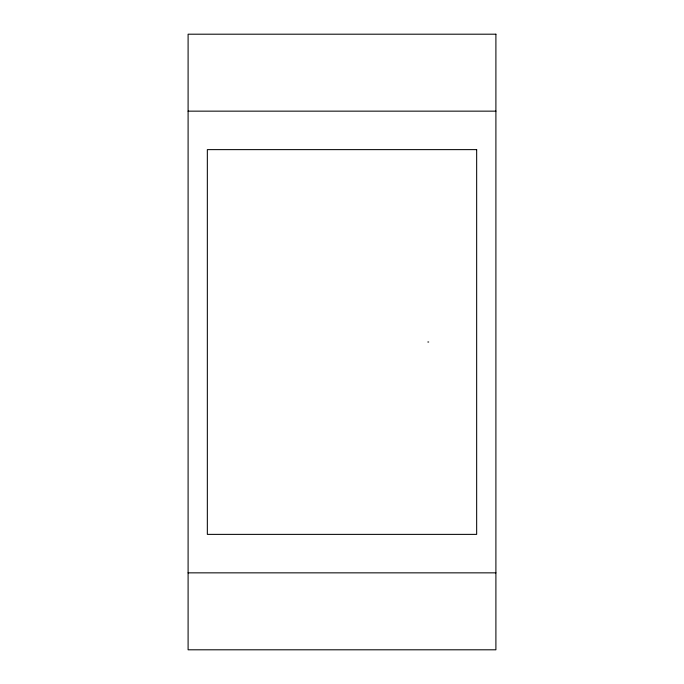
<?xml version="1.0" encoding="UTF-8"?>
<svg xmlns="http://www.w3.org/2000/svg" width="684" height="684" viewBox="0 0 684 684"><rect width="100%" height="100%" fill="white"/><g stroke="black" fill="none" stroke-linecap="round" stroke-linejoin="round"><path stroke-width="1.03" d="M188.1 111.15L495.9 111.15M427.825 342L428.706 342M188.1 572.85L495.9 572.85M495.9 34.2L188.1 34.2L188.1 649.8L495.9 649.8L495.9 34.2M476.662 149.625L207.338 149.625L207.338 534.375L476.662 534.375L476.662 149.625"/></g></svg>
